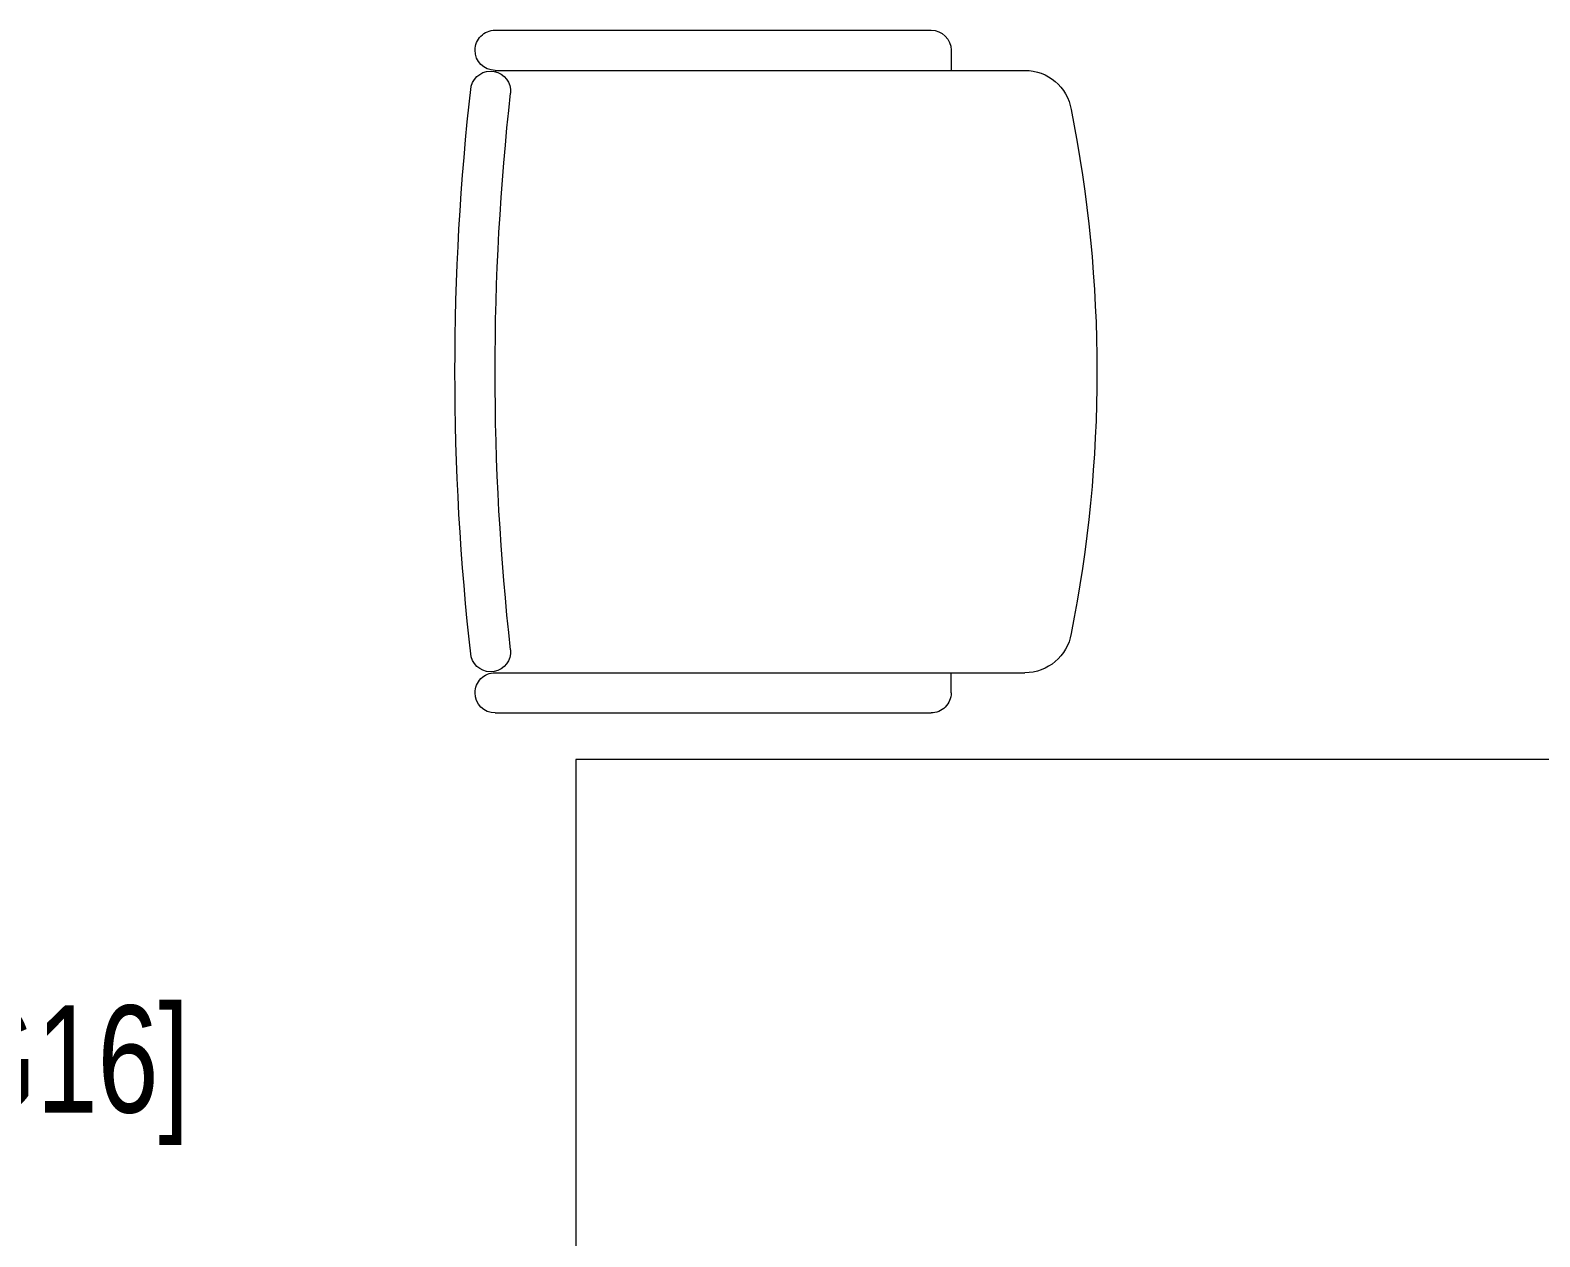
# Model space of a CAD drawing. Header units: millimetres. Extents: x -160614 to 59925, y -157025 to 0.
# Drawn here: x -130710 to -129582, y -112248 to -111347 of the extents above; entities that cross this region are included whole.
import ezdxf

# ---------------------------------------------------------------- set-up
doc = ezdxf.new("R2010")
doc.units = ezdxf.units.MM
doc.header["$LTSCALE"] = 8
for name, color, linetype, lineweight in [('72_EGR_BASE_TEXT', 9, 'Continuous', 5), ('72_EGR_EQP_TAG', 9, 'Continuous', 5), ('LOADING', 9, 'Continuous', 5)]:
    doc.layers.add(name, color=color, linetype=linetype, lineweight=lineweight)
doc.styles.add('X3G_ENTITY_2587D4', font='swisscl.ttf', dxfattribs={"height": 200})

# ---------------------------------------------------------------- blocks, each defined once
blk = doc.blocks.new('GF21016-P')
at = {"layer": 'LOADING', "extrusion": (-1.24384e-09, -1.20261e-09, -1)}
for p, q in [((0.0128, 0.0179), (0.0128, 0.4136)), ((0.4628, 0.0179), (0.4628, 0.4136)), ((-0.0022, 0.3585), (0.0128, 0.3585)), ((0.4778, 0.3585), (0.4628, 0.3585)), ((-0.0172, 0.0179), (-0.0172, 0.3435)), ((0.4928, 0.0179), (0.4928, 0.3435)), ((0.4778, 0.0029), (0.4778, 0.0029))]:
    blk.add_line(p, q, dxfattribs=at)
for centre, radius, start, end in [((-0.2378, -0.5362), 1.0036, 78.7568, 101.2432), ((-0.0478, 0.4136), 0.035, 0, 80.6557), ((-0.4278, 0.4136), 0.035, 99.3443, 180), ((0.0022, 0.3435), 0.015, 0, 90), ((-0.4778, 0.3435), 0.015, 90, 180), ((-0.0284, 0.0145), 0.015, 284.3864, 95.5209), ((-0.2378, 1.8928), 1.8749, 263.6341, 276.3659), ((-0.4471, 0.0145), 0.015, 84.4791, 255.6136), ((0.0022, 0.0179), 0.015, 270, 0), ((0.0022, 0.0179), 0.015, 180, 270), ((-0.4778, 0.0179), 0.015, 270, 0), ((-0.4778, 0.0179), 0.015, 180, 270), ((-0.2378, 1.8734), 1.8855, 263.5119, 276.4881)]:
    blk.add_arc(centre, radius, start, end, dxfattribs=at)
blk = doc.blocks.new('GF1')
at = {"layer": 'LOADING', "color": 9, "elevation": 0}
blk.add_lwpolyline([(-128802, -112641.3), (-128802, -111891.3), (-130302, -111891.3), (-130302, -112641.3)], close=True, dxfattribs=at)
at = {"layer": 'LOADING', "color": 9, "extrusion": (2.24019e-05, -2.67576e-11, 1), "xscale": 1000.000000000005, "yscale": 1000.000000000005, "zscale": -1000.000000000002, "rotation": 269.9999748876472}
blk.add_blockref('GF21016-P', (-130380.2, -111363.7, -2.9), dxfattribs=at)
at = {"layer": '72_EGR_BASE_TEXT', "color": 9, "insert": (-130780, -112075), "char_height": 80, "attachment_point": 2, "style": 'X3G_ENTITY_2587D4'}
blk.add_mtext('[OPDG16]', dxfattribs=at)

msp = doc.modelspace()

# ---------------------------------------------------------------- block references
at = {"layer": '72_EGR_EQP_TAG'}
msp.add_blockref('GF1', (0, 0), dxfattribs=at)

doc.saveas('drawing.dxf')
